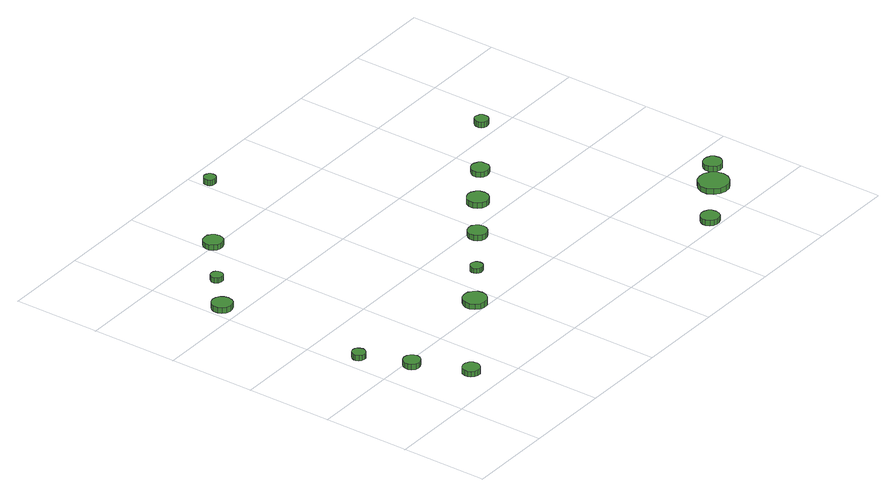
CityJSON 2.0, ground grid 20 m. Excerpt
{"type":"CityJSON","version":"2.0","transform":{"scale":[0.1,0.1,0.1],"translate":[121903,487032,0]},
"CityObjects":{
"tree1":{"type":"SolitaryVegetationObject","attributes":{"function":"something"},"geometry":[{"type":"MultiSurface","lod":"1","boundaries":[[[0,1,2,3,4,5,6,7,8,9,10,11,12,13,14]],[[15,16,17,18,19,20,21,22,23,24,25,26,27,28,29]],[[0,29,28,1]],[[1,28,27,2]],[[2,27,26,3]],[[3,26,25,4]],[[4,25,24,5]],[[5,24,23,6]],[[6,23,22,7]],[[7,22,21,8]],[[8,21,20,9]],[[9,20,19,10]],[[10,19,18,11]],[[11,18,17,12]],[[12,17,16,13]],[[13,16,15,14]],[[14,15,29,0]]]}]},
"tree2":{"type":"SolitaryVegetationObject","attributes":{"function":"something"},"geometry":[{"type":"MultiSurface","lod":"1","boundaries":[[[30,31,32,33,34,35,36,37,38,39,40,41,42,43,44]],[[45,46,47,48,49,50,51,52,53,54,55,56,57,58,59]],[[30,59,58,31]],[[31,58,57,32]],[[32,57,56,33]],[[33,56,55,34]],[[34,55,54,35]],[[35,54,53,36]],[[36,53,52,37]],[[37,52,51,38]],[[38,51,50,39]],[[39,50,49,40]],[[40,49,48,41]],[[41,48,47,42]],[[42,47,46,43]],[[43,46,45,44]],[[44,45,59,30]]]}]},
"tree3":{"type":"SolitaryVegetationObject","attributes":{"function":"something"},"geometry":[{"type":"MultiSurface","lod":"1","boundaries":[[[60,61,62,63,64,65,66,67,68,69,70,71,72,73,74]],[[75,76,77,78,79,80,81,82,83,84,85,86,87,88,89]],[[60,89,88,61]],[[61,88,87,62]],[[62,87,86,63]],[[63,86,85,64]],[[64,85,84,65]],[[65,84,83,66]],[[66,83,82,67]],[[67,82,81,68]],[[68,81,80,69]],[[69,80,79,70]],[[70,79,78,71]],[[71,78,77,72]],[[72,77,76,73]],[[73,76,75,74]],[[74,75,89,60]]]}]},
"tree4":{"type":"SolitaryVegetationObject","attributes":{"function":"something"},"geometry":[{"type":"MultiSurface","lod":"1","boundaries":[[[90,91,92,93,94,95,96,97,98,99,100,101,102,103,104]],[[105,106,107,108,109,110,111,112,113,114,115,116,117,118,119]],[[90,119,118,91]],[[91,118,117,92]],[[92,117,116,93]],[[93,116,115,94]],[[94,115,114,95]],[[95,114,113,96]],[[96,113,112,97]],[[97,112,111,98]],[[98,111,110,99]],[[99,110,109,100]],[[100,109,108,101]],[[101,108,107,102]],[[102,107,106,103]],[[103,106,105,104]],[[104,105,119,90]]]}]},
"tree5":{"type":"SolitaryVegetationObject","attributes":{"function":"something"},"geometry":[{"type":"MultiSurface","lod":"1","boundaries":[[[120,121,122,123,124,125,126,127,128,129,130,131,132,133,134]],[[135,136,137,138,139,140,141,142,143,144,145,146,147,148,149]],[[120,149,148,121]],[[121,148,147,122]],[[122,147,146,123]],[[123,146,145,124]],[[124,145,144,125]],[[125,144,143,126]],[[126,143,142,127]],[[127,142,141,128]],[[128,141,140,129]],[[129,140,139,130]],[[130,139,138,131]],[[131,138,137,132]],[[132,137,136,133]],[[133,136,135,134]],[[134,135,149,120]]]}]},
"tree6":{"type":"SolitaryVegetationObject","attributes":{"function":"something"},"geometry":[{"type":"MultiSurface","lod":"1","boundaries":[[[150,151,152,153,154,155,156,157,158,159,160,161,162,163,164]],[[165,166,167,168,169,170,171,172,173,174,175,176,177,178,179]],[[150,179,178,151]],[[151,178,177,152]],[[152,177,176,153]],[[153,176,175,154]],[[154,175,174,155]],[[155,174,173,156]],[[156,173,172,157]],[[157,172,171,158]],[[158,171,170,159]],[[159,170,169,160]],[[160,169,168,161]],[[161,168,167,162]],[[162,167,166,163]],[[163,166,165,164]],[[164,165,179,150]]]}]},
"tree7":{"type":"SolitaryVegetationObject","attributes":{"function":"something"},"geometry":[{"type":"MultiSurface","lod":"1","boundaries":[[[180,181,182,183,184,185,186,187,188,189,190,191,192,193,194]],[[195,196,197,198,199,200,201,202,203,204,205,206,207,208,209]],[[180,209,208,181]],[[181,208,207,182]],[[182,207,206,183]],[[183,206,205,184]],[[184,205,204,185]],[[185,204,203,186]],[[186,203,202,187]],[[187,202,201,188]],[[188,201,200,189]],[[189,200,199,190]],[[190,199,198,191]],[[191,198,197,192]],[[192,197,196,193]],[[193,196,195,194]],[[194,195,209,180]]]}]},
"tree8":{"type":"SolitaryVegetationObject","attributes":{"function":"something"},"geometry":[{"type":"MultiSurface","lod":"1","boundaries":[[[210,211,212,213,214,215,216,217,218,219,220,221,222,223,224]],[[225,226,227,228,229,230,231,232,233,234,235,236,237,238,239]],[[210,239,238,211]],[[211,238,237,212]],[[212,237,236,213]],[[213,236,235,214]],[[214,235,234,215]],[[215,234,233,216]],[[216,233,232,217]],[[217,232,231,218]],[[218,231,230,219]],[[219,230,229,220]],[[220,229,228,221]],[[221,228,227,222]],[[222,227,226,223]],[[223,226,225,224]],[[224,225,239,210]]]}]},
"tree9":{"type":"SolitaryVegetationObject","attributes":{"function":"something"},"geometry":[{"type":"MultiSurface","lod":"1","boundaries":[[[240,241,242,243,244,245,246,247,248,249,250,251,252,253,254]],[[255,256,257,258,259,260,261,262,263,264,265,266,267,268,269]],[[240,269,268,241]],[[241,268,267,242]],[[242,267,266,243]],[[243,266,265,244]],[[244,265,264,245]],[[245,264,263,246]],[[246,263,262,247]],[[247,262,261,248]],[[248,261,260,249]],[[249,260,259,250]],[[250,259,258,251]],[[251,258,257,252]],[[252,257,256,253]],[[253,256,255,254]],[[254,255,269,240]]]}]},
"tree10":{"type":"SolitaryVegetationObject","attributes":{"function":"something"},"geometry":[{"type":"MultiSurface","lod":"1","boundaries":[[[270,271,272,273,274,275,276,277,278,279,280,281,282,283,284]],[[285,286,287,288,289,290,291,292,293,294,295,296,297,298,299]],[[270,299,298,271]],[[271,298,297,272]],[[272,297,296,273]],[[273,296,295,274]],[[274,295,294,275]],[[275,294,293,276]],[[276,293,292,277]],[[277,292,291,278]],[[278,291,290,279]],[[279,290,289,280]],[[280,289,288,281]],[[281,288,287,282]],[[282,287,286,283]],[[283,286,285,284]],[[284,285,299,270]]]}]},
"tree11":{"type":"SolitaryVegetationObject","attributes":{"function":"something"},"geometry":[{"type":"MultiSurface","lod":"1","boundaries":[[[300,301,302,303,304,305,306,307,308,309,310,311,312,313,314]],[[315,316,317,318,319,320,321,322,323,324,325,326,327,328,329]],[[300,329,328,301]],[[301,328,327,302]],[[302,327,326,303]],[[303,326,325,304]],[[304,325,324,305]],[[305,324,323,306]],[[306,323,322,307]],[[307,322,321,308]],[[308,321,320,309]],[[309,320,319,310]],[[310,319,318,311]],[[311,318,317,312]],[[312,317,316,313]],[[313,316,315,314]],[[314,315,329,300]]]}]},
"tree12":{"type":"SolitaryVegetationObject","attributes":{"function":"something"},"geometry":[{"type":"MultiSurface","lod":"1","boundaries":[[[330,331,332,333,334,335,336,337,338,339,340,341,342,343,344]],[[345,346,347,348,349,350,351,352,353,354,355,356,357,358,359]],[[330,359,358,331]],[[331,358,357,332]],[[332,357,356,333]],[[333,356,355,334]],[[334,355,354,335]],[[335,354,353,336]],[[336,353,352,337]],[[337,352,351,338]],[[338,351,350,339]],[[339,350,349,340]],[[340,349,348,341]],[[341,348,347,342]],[[342,347,346,343]],[[343,346,345,344]],[[344,345,359,330]]]}]},
"tree13":{"type":"SolitaryVegetationObject","attributes":{"function":"something"},"geometry":[{"type":"MultiSurface","lod":"1","boundaries":[[[360,361,362,363,364,365,366,367,368,369,370,371,372,373,374]],[[375,376,377,378,379,380,381,382,383,384,385,386,387,388,389]],[[360,389,388,361]],[[361,388,387,362]],[[362,387,386,363]],[[363,386,385,364]],[[364,385,384,365]],[[365,384,383,366]],[[366,383,382,367]],[[367,382,381,368]],[[368,381,380,369]],[[369,380,379,370]],[[370,379,378,371]],[[371,378,377,372]],[[372,377,376,373]],[[373,376,375,374]],[[374,375,389,360]]]}]},
"tree14":{"type":"SolitaryVegetationObject","attributes":{"function":"something"},"geometry":[{"type":"MultiSurface","lod":"1","boundaries":[[[390,391,392,393,394,395,396,397,398,399,400,401,402,403,404]],[[405,406,407,408,409,410,411,412,413,414,415,416,417,418,419]],[[390,419,418,391]],[[391,418,417,392]],[[392,417,416,393]],[[393,416,415,394]],[[394,415,414,395]],[[395,414,413,396]],[[396,413,412,397]],[[397,412,411,398]],[[398,411,410,399]],[[399,410,409,400]],[[400,409,408,401]],[[401,408,407,402]],[[402,407,406,403]],[[403,406,405,404]],[[404,405,419,390]]]}]},
"tree15":{"type":"SolitaryVegetationObject","attributes":{"function":"something"},"geometry":[{"type":"MultiSurface","lod":"1","boundaries":[[[420,421,422,423,424,425,426,427,428,429,430,431,432,433,434]],[[435,436,437,438,439,440,441,442,443,444,445,446,447,448,449]],[[420,449,448,421]],[[421,448,447,422]],[[422,447,446,423]],[[423,446,445,424]],[[424,445,444,425]],[[425,444,443,426]],[[426,443,442,427]],[[427,442,441,428]],[[428,441,440,429]],[[429,440,439,430]],[[430,439,438,431]],[[431,438,437,432]],[[432,437,436,433]],[[433,436,435,434]],[[434,435,449,420]]]}]},
"tree16":{"type":"SolitaryVegetationObject","attributes":{"function":"something"},"geometry":[{"type":"MultiSurface","lod":"1","boundaries":[[[450,451,452,453,454,455,456,457,458,459,460,461,462,463,464]],[[465,466,467,468,469,470,471,472,473,474,475,476,477,478,479]],[[450,479,478,451]],[[451,478,477,452]],[[452,477,476,453]],[[453,476,475,454]],[[454,475,474,455]],[[455,474,473,456]],[[456,473,472,457]],[[457,472,471,458]],[[458,471,470,459]],[[459,470,469,460]],[[460,469,468,461]],[[461,468,467,462]],[[462,467,466,463]],[[463,466,465,464]],[[464,465,479,450]]]}]}
},
"vertices":[
[49,290,20],[47,296,20],[44,302,20],[38,305,20],[32,306,20],[26,304,20],[21,299,20],[18,293,20],[18,287,20],[21,281,20],[26,277,20],[32,275,20],[38,275,20],[44,279,20],[47,284,20],[47,284,7],[44,279,7],[38,275,7],[32,275,7],[26,277,7],[21,281,7],[18,287,7],[18,293,7],[21,299,7],[26,304,7],[32,306,7],[38,305,7],[44,302,7],[47,296,7],[49,290,7],
[99,186,16],[97,194,16],[92,201,16],[85,205,16],[77,206,16],[69,203,16],[63,198,16],[60,190,16],[60,182,16],[63,175,16],[69,169,16],[77,167,16],[85,168,16],[92,172,16],[97,178,16],[97,178,3],[92,172,3],[85,168,3],[77,167,3],[69,169,3],[63,175,3],[60,182,3],[60,190,3],[63,198,3],[69,203,3],[77,206,3],[85,205,3],[92,201,3],[97,194,3],[99,186,3],
[150,70,15],[148,78,15],[143,85,15],[136,89,15],[128,90,15],[120,87,15],[114,82,15],[111,74,15],[111,66,15],[114,59,15],[120,53,15],[128,51,15],[136,51,15],[143,56,15],[148,62,15],[148,62,2],[143,56,2],[136,51,2],[128,51,2],[120,53,2],[114,59,2],[111,66,2],[111,74,2],[114,82,2],[120,87,2],[128,90,2],[136,89,2],[143,85,2],[148,78,2],[150,70,2],
[54,642,15],[52,651,15],[47,659,15],[38,664,15],[29,665,15],[19,662,15],[12,655,15],[8,647,15],[8,637,15],[12,628,15],[19,622,15],[29,619,15],[38,620,15],[47,624,15],[52,632,15],[52,632,2],[47,624,2],[38,620,2],[29,619,2],[19,622,2],[12,628,2],[8,637,2],[8,647,2],[12,655,2],[19,662,2],[29,665,2],[38,664,2],[47,659,2],[52,651,2],[54,642,2],
[127,716,15],[126,721,15],[123,726,15],[118,729,15],[112,730,15],[106,728,15],[102,724,15],[99,719,15],[99,713,15],[102,707,15],[106,704,15],[112,702,15],[118,702,15],[123,705,15],[126,710,15],[126,710,3],[123,705,3],[118,702,3],[112,702,3],[106,704,3],[102,707,3],[99,713,3],[99,719,3],[102,724,3],[106,728,3],[112,730,3],[118,729,3],[123,726,3],[126,721,3],[127,716,3],
[381,225,17],[379,235,17],[372,244,17],[363,250,17],[352,251,17],[341,248,17],[333,240,17],[328,230,17],[328,219,17],[333,209,17],[341,201,17],[352,198,17],[363,199,17],[372,205,17],[379,214,17],[379,214,4],[372,205,4],[363,199,4],[352,198,4],[341,201,4],[333,209,4],[328,219,4],[328,230,4],[333,240,4],[341,248,4],[352,251,4],[363,250,4],[372,244,4],[379,235,4],[381,225,4],
[239,801,18],[237,810,18],[232,817,18],[224,822,18],[215,822,18],[206,820,18],[200,814,18],[196,805,18],[196,796,18],[200,788,18],[206,782,18],[215,779,18],[224,780,18],[232,784,18],[237,792,18],[237,792,5],[232,784,5],[224,780,5],[215,779,5],[206,782,5],[200,788,5],[196,796,5],[196,805,5],[200,814,5],[206,820,5],[215,822,5],[224,822,5],[232,817,5],[237,810,5],[239,801,5],
[478,301,15],[477,306,15],[474,311,15],[468,314,15],[462,315,15],[457,313,15],[452,309,15],[450,304,15],[450,298,15],[452,292,15],[457,288,15],[462,286,15],[468,287,15],[474,290,15],[477,295,15],[477,295,3],[474,290,3],[468,287,3],[462,286,3],[457,288,3],[452,292,3],[450,298,3],[450,304,3],[452,309,3],[457,313,3],[462,315,3],[468,314,3],[474,311,3],[477,306,3],[478,301,3],
[599,381,15],[597,390,15],[592,397,15],[584,402,15],[575,403,15],[567,400,15],[560,394,15],[556,386,15],[556,376,15],[560,368,15],[567,362,15],[575,359,15],[584,360,15],[592,365,15],[597,372,15],[597,372,2],[592,365,2],[584,360,2],[575,359,2],[567,362,2],[560,368,2],[556,376,2],[556,386,2],[560,394,2],[567,400,2],[575,403,2],[584,402,2],[592,397,2],[597,390,2],[599,381,2],
[430,955,17],[429,961,17],[426,965,17],[421,968,17],[415,969,17],[410,967,17],[405,963,17],[403,958,17],[403,952,17],[405,947,17],[410,943,17],[415,942,17],[421,942,17],[426,945,17],[429,950,17],[429,950,4],[426,945,4],[421,942,4],[415,942,4],[410,943,4],[405,947,4],[403,952,4],[403,958,4],[405,963,4],[410,967,4],[415,969,4],[421,968,4],[426,965,4],[429,961,4],[430,955,4],
[707,457,16],[705,467,16],[699,475,16],[690,481,16],[680,482,16],[671,478,16],[663,472,16],[659,462,16],[659,452,16],[663,443,16],[671,436,16],[680,433,16],[690,434,16],[699,439,16],[705,447,16],[705,447,3],[699,439,3],[690,434,3],[680,433,3],[671,436,3],[663,443,3],[659,452,3],[659,462,3],[663,472,3],[671,478,3],[680,482,3],[690,481,3],[699,475,3],[705,467,3],[707,457,3],
[934,25,14],[932,34,14],[927,41,14],[919,45,14],[911,46,14],[902,43,14],[896,37,14],[892,29,14],[892,21,14],[896,13,14],[902,7,14],[911,4,14],[919,5,14],[927,9,14],[932,16,14],[932,16,1],[927,9,1],[919,5,1],[911,4,1],[902,7,1],[896,13,1],[892,21,1],[892,29,1],[896,37,1],[902,43,1],[911,46,1],[919,45,1],[927,41,1],[932,34,1],[934,25,1],
[804,525,14],[803,534,14],[798,541,14],[790,545,14],[782,546,14],[774,543,14],[768,537,14],[764,530,14],[764,521,14],[768,513,14],[774,508,14],[782,505,14],[790,506,14],[798,510,14],[803,517,14],[803,517,2],[798,510,2],[790,506,2],[782,505,2],[774,508,2],[768,513,2],[764,521,2],[764,530,2],[768,537,2],[774,543,2],[782,546,2],[790,545,2],[798,541,2],[803,534,2],[804,525,2],
[1064,101,14],[1061,115,14],[1052,127,14],[1040,134,14],[1026,135,14],[1012,131,14],[1001,121,14],[995,108,14],[995,94,14],[1001,81,14],[1012,71,14],[1026,67,14],[1040,68,14],[1052,75,14],[1061,87,14],[1061,87,1],[1052,75,1],[1040,68,1],[1026,67,1],[1012,71,1],[1001,81,1],[995,94,1],[995,108,1],[1001,121,1],[1012,131,1],[1026,135,1],[1040,134,1],[1052,127,1],[1061,115,1],[1064,101,1],
[957,637,15],[956,643,15],[952,649,15],[946,652,15],[940,653,15],[934,651,15],[929,646,15],[926,640,15],[926,633,15],[929,627,15],[934,623,15],[940,621,15],[946,622,15],[952,625,15],[956,630,15],[956,630,2],[952,625,2],[946,622,2],[940,621,2],[934,623,2],[929,627,2],[926,633,2],[926,640,2],[929,646,2],[934,651,2],[940,653,2],[946,652,2],[952,649,2],[956,643,2],[957,637,2],
[1111,147,14],[1109,156,14],[1104,163,14],[1097,167,14],[1088,168,14],[1079,166,14],[1073,160,14],[1069,152,14],[1069,143,14],[1073,135,14],[1079,129,14],[1088,126,14],[1097,127,14],[1104,132,14],[1109,139,14],[1109,139,1],[1104,132,1],[1097,127,1],[1088,126,1],[1079,129,1],[1073,135,1],[1069,143,1],[1069,152,1],[1073,160,1],[1079,166,1],[1088,168,1],[1097,167,1],[1104,163,1],[1109,156,1],[1111,147,1]
]}
